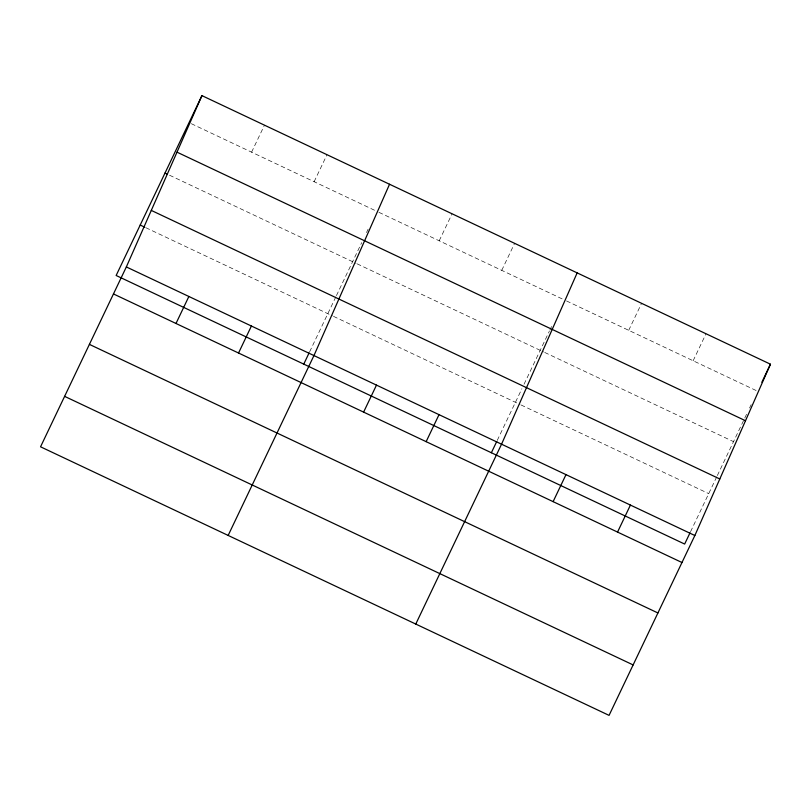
<?xml version="1.0" encoding="UTF-8"?>
<svg xmlns="http://www.w3.org/2000/svg" width="811" height="811" viewBox="0 0 811 811"><rect width="100%" height="100%" fill="white"/><g stroke="black" fill="none" stroke-linecap="round" stroke-linejoin="round"><path stroke-width="0.61" stroke-dasharray="4.05 3.04" d="M251.592 152.164L264.477 125.168M314.131 181.715L327.005 154.708M309.64 351.781L335.906 296.725M336.443 295.589L361.696 242.641M366.511 232.554L368.113 229.189M439.207 240.796L452.082 213.8M501.745 270.337L514.62 243.341M497.244 440.414L521.899 388.743M524.048 384.221L549.311 331.273M549.838 330.148L552.514 324.542M628.707 330.32L641.582 303.324M693.141 360.763L706.016 333.757M690.546 531.732L716.802 476.665M717.34 475.54L746.88 413.62M749.557 408.014L751.158 404.648M191.335 123.698L376.669 211.255M378.94 212.33L563.138 299.35M566.534 300.952L756.44 390.669M169.55 175.217L356.019 263.311M357.154 263.849L543.603 351.933M544.739 352.461L733.509 441.64M145.889 227.729L332.368 315.824M333.503 316.361L519.952 404.436M521.078 404.973L708.723 493.615"/><path stroke-width="1.22" d="M126.344 266.941L201.939 95.627L770.45 364.2L694.855 535.513L609.061 715.373L40.55 446.8L126.344 266.941L694.855 535.513M389.544 184.249L313.948 355.573L228.155 535.432M577.158 272.881L501.553 444.195L415.769 624.064M201.939 95.627L116.145 275.487L684.656 544.059L690.009 532.847M175.997 323.477L188.872 296.481M238.535 353.028L251.41 326.022M303.76 364.119L309.103 352.907M363.612 412.11L376.486 385.113M426.14 441.66L439.025 414.654M491.365 452.741L496.717 441.539M553.112 501.634L565.987 474.638M617.546 532.077L630.421 505.081M761.864 382.204L770.45 364.2M176.991 152.154L745.502 420.737M164.998 173.067L167.269 174.142M151.282 210.404L719.803 478.977M140.212 225.042L144.753 227.192M113.459 293.937L681.97 562.52M89.403 344.381L657.914 612.964M64.606 396.356L633.127 664.929"/></g></svg>
